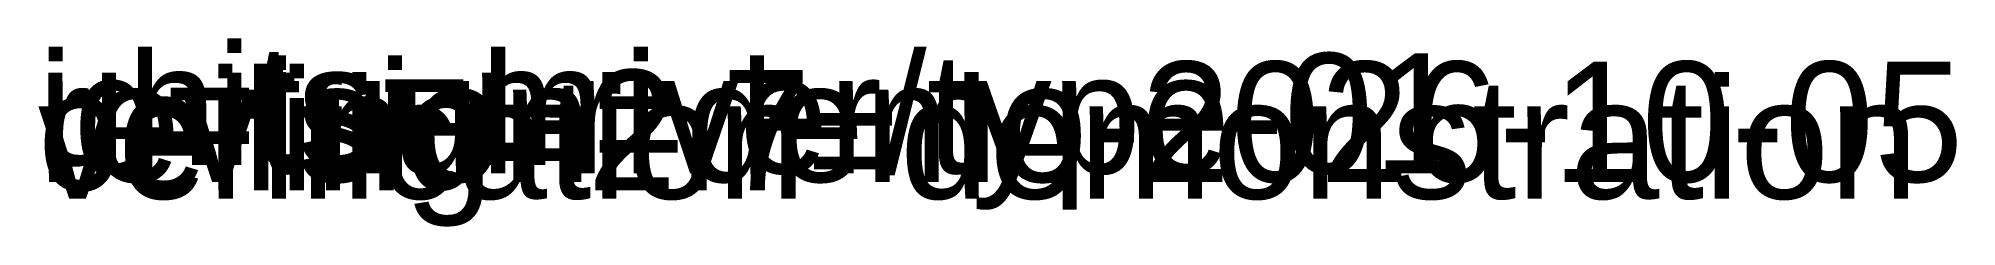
# Model space of a CAD drawing. Header units: metres. Extents: x 0 to 13.6, y -1.1 to 18.
# Drawn here: x 0.001 to 3.193, y -1.12 to -0.807 of the extents above.
import ezdxf

# ---------------------------------------------------------------- set-up
doc = ezdxf.new("R2010")
doc.units = ezdxf.units.M

msp = doc.modelspace()

# ---------------------------------------------------------------- texts
at = {"layer": 'EP-META'}
for s, p in [('units=m', (0, -1.018)), ('id=tuul-river/type-01', (0, -1.032)), ('ceiling=2.7', (0, -1.06)), ('revision=demo-2026-10-05', (0, -1.046)), ('verification=demonstration', (0, -1.074))]:
    msp.add_text(s, height=0.2, dxfattribs=at).set_placement(p)

doc.saveas('drawing.dxf')
